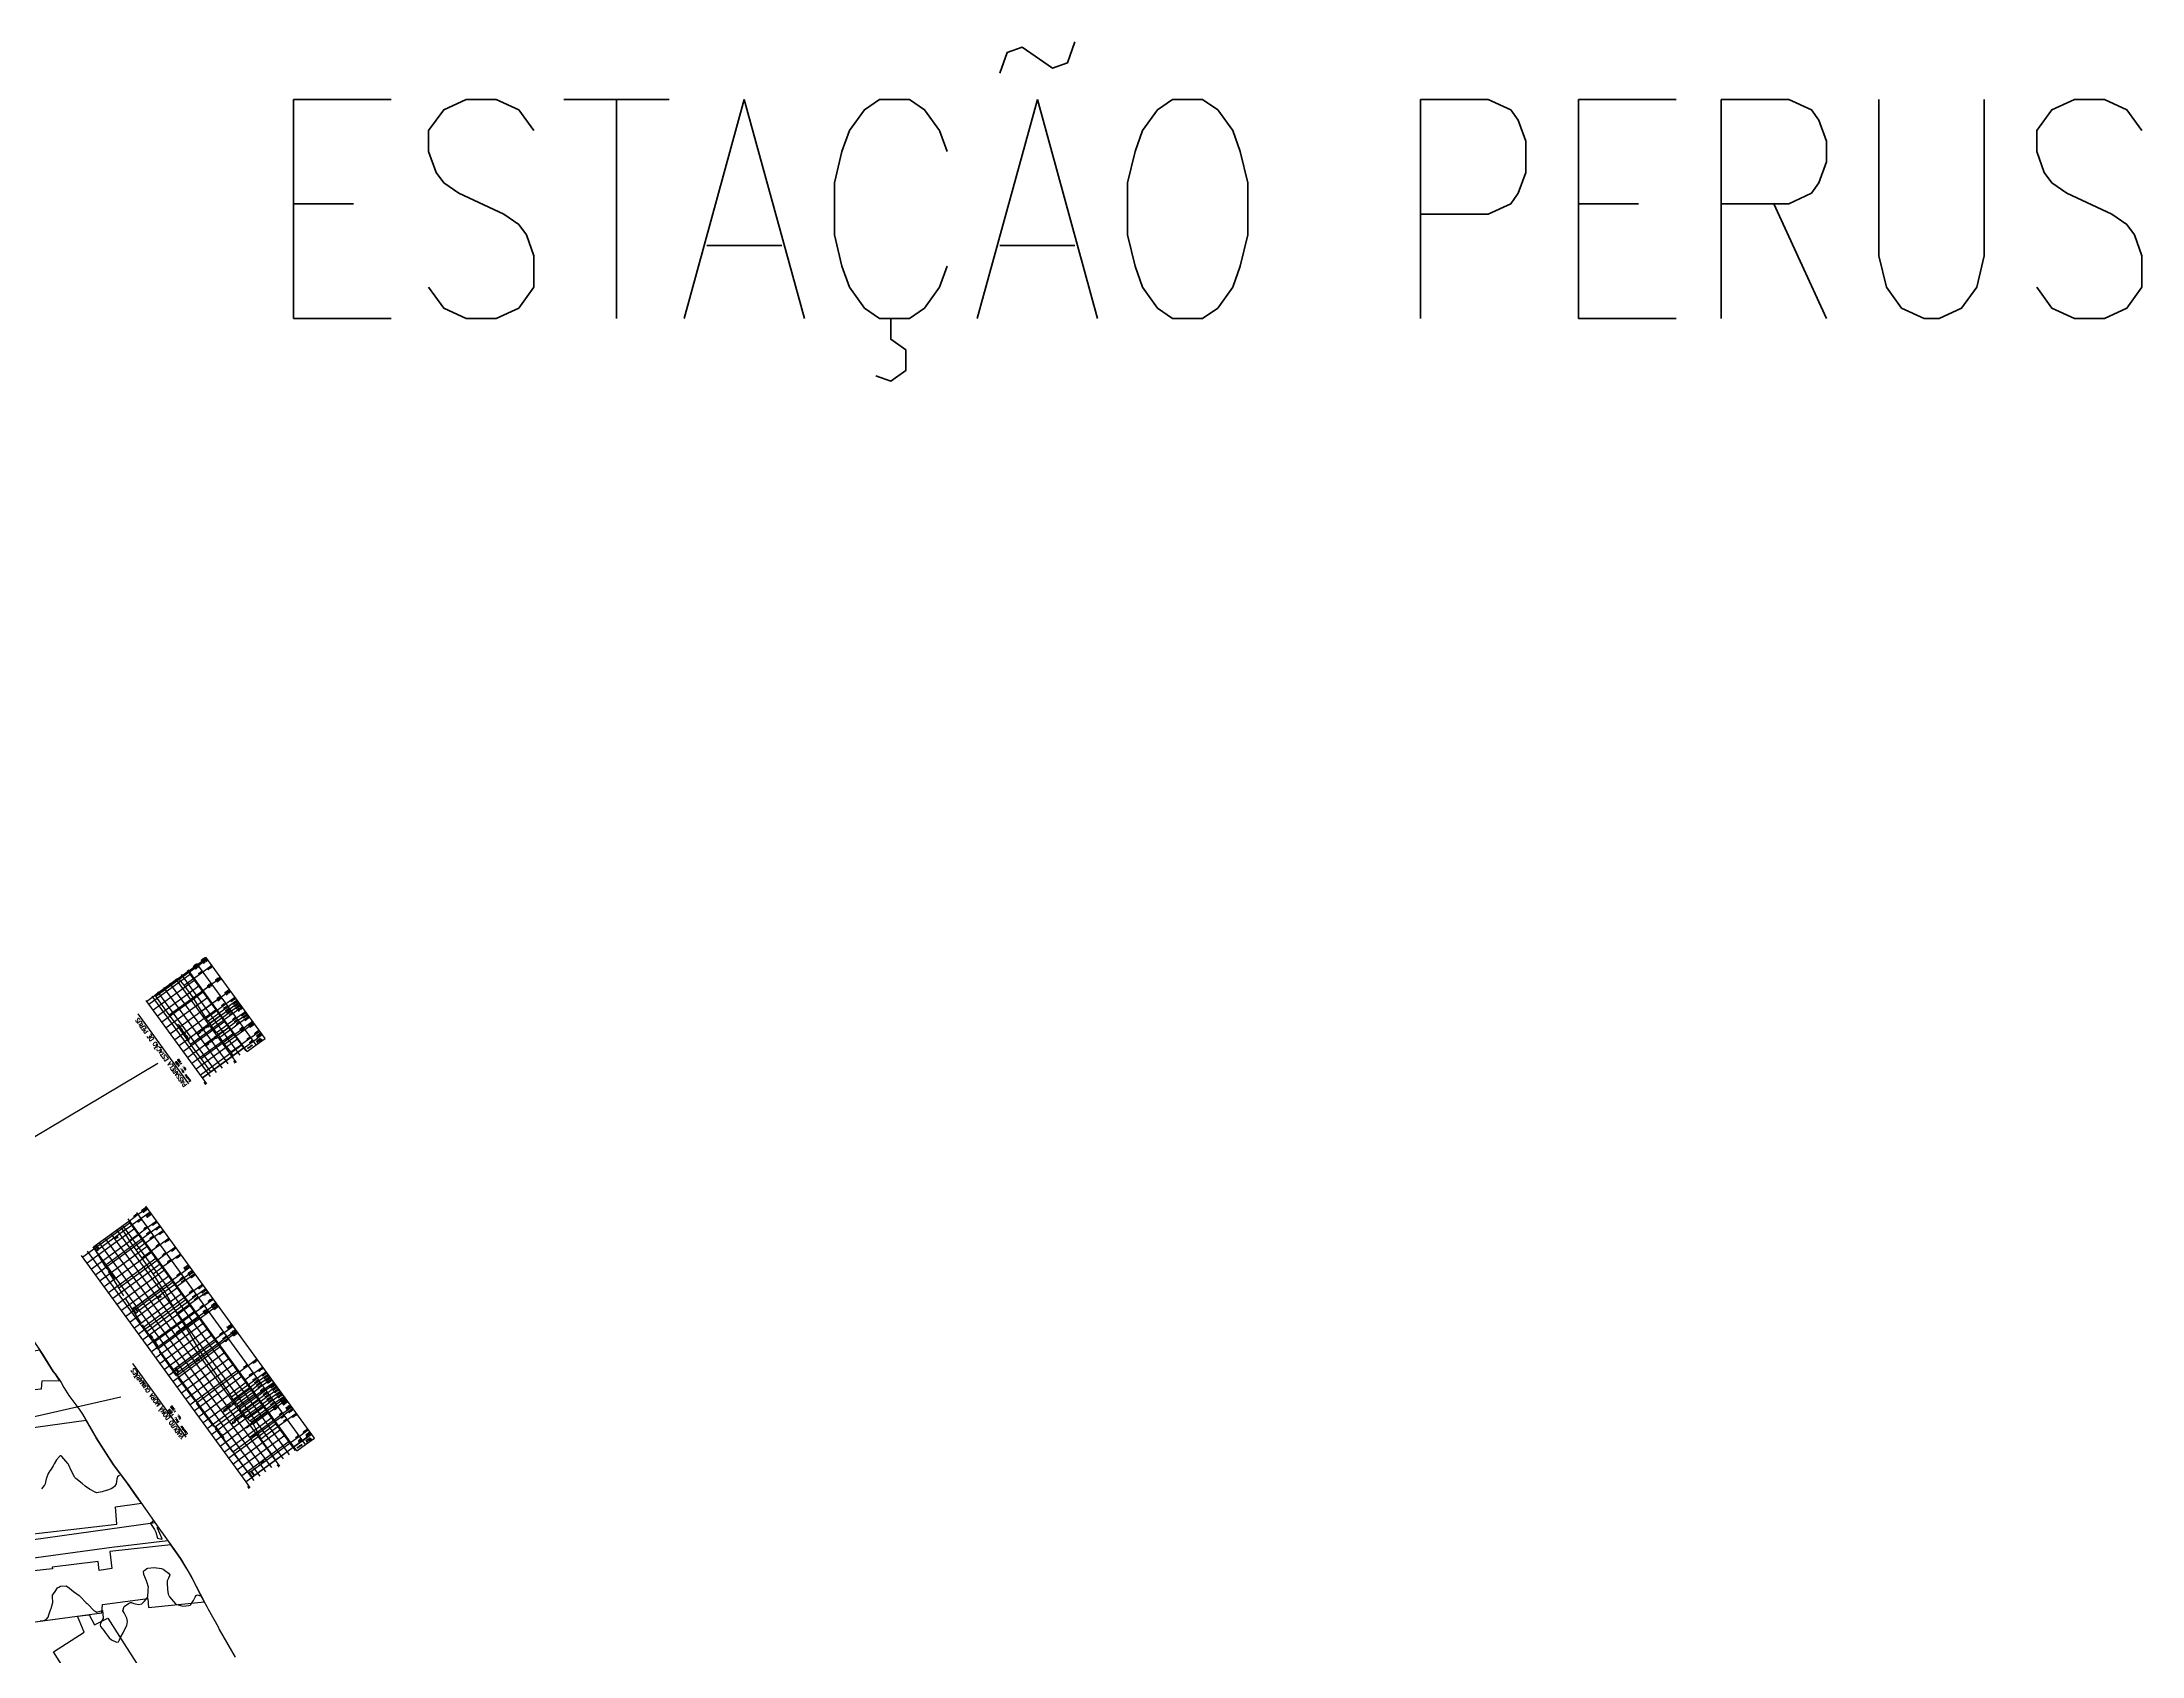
# Model space of a CAD drawing. Header units: metres. Extents: x 318500 to 325275, y 7408834 to 7428799.
# Drawn here: x 320656 to 321231, y 7410231 to 7410673 of the extents above; entities that cross this region are included whole.
import ezdxf

# ---------------------------------------------------------------- set-up
doc = ezdxf.new("R2010")
doc.units = ezdxf.units.M
doc.header["$MEASUREMENT"] = 0
for name, pattern in [('CONTINUO', [0]), ('TRACEJADO', [8.7, 8, -0.7]), ('TRACO-PONTO', [1.88, 1.6, -0.14, 0, -0.14])]:
    doc.linetypes.add(name, pattern=pattern)
doc.layers.add('_TEXTO_CONGELA', color=45, linetype='Continuous', plot=False)
for name, color, linetype in [('Area', 45, 'Continuous'), ('Curvas de Nivel 1m', 11, 'Continuous'), ('Edificações', 30, 'Continuous'), ('TEXTO', 45, 'Continuous'), ('Vias Primárias', 230, 'Continuous')]:
    doc.layers.add(name, color=color, linetype=linetype)
doc.styles.add('ROMANS', font='romans', dxfattribs={"height": 0.2})

msp = doc.modelspace()

# ---------------------------------------------------------------- linework, layer by layer
at = {"layer": 'Area'}
msp.add_lwpolyline([(320653.19, 7410318.08), (320656, 7410313.93), (320658.93, 7410309.14), (320659.57, 7410308.47), (320661.13, 7410306.12), (320661.89, 7410304.84), (320661.91, 7410304.78), (320663.27, 7410302.59), (320666.24, 7410298.58), (320666.98, 7410297.48), (320670.73, 7410291.03), (320673.32, 7410287.03), (320675.46, 7410283.6), (320679.3, 7410278.51), (320684.01, 7410271.78), (320687.89, 7410266.31), (320691.62, 7410261.09), (320693.82, 7410258), (320696.69, 7410253.04), (320698.35, 7410249.81), (320699.36, 7410247.73), (320701.06, 7410244.86), (320701.38, 7410244.07), (320704.1, 7410239.21), (320704.37, 7410238.52), (320708.75, 7410230.95)], dxfattribs=at)
at = {"layer": 'Curvas de Nivel 1m', "flags": 128}
for points, elevation in [([(320677.09, 7410280.75), (320676.93, 7410280.62), (320676.57, 7410280.33), (320676.44, 7410280.13), (320676.38, 7410279.69), (320676.19, 7410278.37), (320675.78, 7410277.69), (320675.27, 7410277.28), (320674.85, 7410277.08), (320673.84, 7410276.72), (320672.84, 7410276.38), (320672.34, 7410276.24), (320670.83, 7410275.95), (320670.6, 7410276), (320668.85, 7410276.99), (320667.7, 7410277.8), (320666.87, 7410278.46), (320665.16, 7410279.84), (320665.02, 7410279.97), (320664.89, 7410280.16), (320663.99, 7410281.85), (320663.12, 7410283.68), (320663.03, 7410283.86), (320662.94, 7410284), (320661.28, 7410285.89), (320661.12, 7410286.04), (320660.97, 7410286.08), (320660.67, 7410285.89), (320659.87, 7410285), (320659.24, 7410283.92), (320659.14, 7410283.71), (320658.93, 7410283.33), (320658.4, 7410282.44), (320658.02, 7410281.93), (320657.57, 7410281.26), (320657.1, 7410279.94), (320657.07, 7410279.76), (320656.87, 7410278.84), (320656.64, 7410278.17), (320656.49, 7410277.95), (320655.74, 7410277.07)], 737), ([(320686.15, 7410268.33), (320686.2, 7410268.08), (320685.59, 7410267.56), (320686.71, 7410265.92), (320687.07, 7410265.16), (320687.54, 7410263.53), (320688.67, 7410263.22), (320688.83, 7410263.36), (320687.53, 7410266.31), (320687.49, 7410266.5)], 736), ([(320655.39, 7410240.93), (320656.37, 7410240.96), (320657.06, 7410241.24), (320657.61, 7410241.93), (320657.79, 7410242.52), (320658.23, 7410243.92), (320658.28, 7410244.05), (320658.41, 7410244.29), (320658.9, 7410245.91), (320658.81, 7410247.56), (320658.8, 7410247.91), (320659.47, 7410248.91), (320660.16, 7410249.89), (320660.49, 7410250.13), (320660.98, 7410250.37), (320662.5, 7410250.49), (320663.39, 7410249.85), (320664.48, 7410248.89), (320666.07, 7410247.82), (320666.45, 7410247.46), (320667.95, 7410245.79), (320668.24, 7410245.6), (320668.43, 7410245.46), (320670.07, 7410243.76), (320670.41, 7410243.51), (320670.88, 7410243.28), (320672.41, 7410243.73), (320672.65, 7410241.73), (320672.61, 7410241.49), (320672.37, 7410241.07), (320671.87, 7410240.22), (320671.78, 7410239.74), (320671.91, 7410239.3), (320672.34, 7410238.82), (320672.85, 7410238.23), (320673.22, 7410237.72), (320674.31, 7410236.27), (320674.93, 7410235.69), (320676.29, 7410235.01), (320676.86, 7410235.1), (320677.12, 7410235.67), (320677.47, 7410236.51), (320678.1, 7410237.65), (320678.33, 7410238.03), (320679.08, 7410239.64), (320679.26, 7410240.75), (320679.14, 7410241.64), (320678.4, 7410243.07), (320677.99, 7410243.66), (320678.42, 7410244.84), (320679.6, 7410245.63), (320680.15, 7410245.91), (320680.43, 7410245.92), (320681.01, 7410245.61), (320682.43, 7410245.37), (320683.2, 7410245.59), (320683.82, 7410246.2), (320684.45, 7410246.86), (320684.74, 7410247.28), (320684.82, 7410247.56), (320684.92, 7410249.13), (320684.99, 7410249.56), (320685.04, 7410250.1), (320684.61, 7410251.57), (320684.51, 7410251.83), (320683.8, 7410253.58), (320683.67, 7410254.47), (320684.57, 7410255.25), (320684.82, 7410255.31), (320686.57, 7410255.54), (320688.57, 7410255.23), (320689.05, 7410255.03), (320690.55, 7410253.94), (320690.87, 7410253.49), (320690.84, 7410253.18), (320690.53, 7410252.57), (320690.2, 7410251.81), (320690.18, 7410251.49), (320690.2, 7410251.19), (320690.27, 7410249.49), (320690.47, 7410248.16), (320690.8, 7410247.48), (320692.43, 7410245.52), (320692.52, 7410245.46), (320694.43, 7410244.95), (320696.08, 7410245.07), (320696.43, 7410245.21), (320696.64, 7410245.41), (320697.37, 7410246.47), (320697.85, 7410247.39), (320698.06, 7410247.79), (320698.47, 7410247.97), (320699.26, 7410247.78)], 737)]:
    msp.add_lwpolyline(points, dxfattribs=dict(at, elevation=elevation))
at = {"layer": 'Edificações'}
for points in [[(320655.26, 7410315.02), (320648.62, 7410313.94), (320648.78, 7410312.41), (320642.19, 7410311.77), (320642.43, 7410310.49), (320642.48, 7410310.08), (320635.69, 7410309.13), (320635.68, 7410308.03), (320626.7, 7410306.56), (320627.42, 7410300.8), (320632.72, 7410301.67), (320633.23, 7410297.49), (320636.64, 7410297.9), (320636.64, 7410298.72), (320643.12, 7410299.78), (320643.22, 7410301.36), (320649.64, 7410302.43), (320649.59, 7410303.86), (320655.76, 7410304.42), (320655.96, 7410306.66), (320660.71, 7410306.75), (320659.57, 7410308.47), (320658.93, 7410309.14), (320655.26, 7410315.02)], [(320694.11, 7410209.94), (320682.66, 7410203.08), (320681.65, 7410204.42), (320677.92, 7410202.33), (320659.01, 7410232.43), (320667.44, 7410237.83), (320665.59, 7410242.13), (320668.82, 7410242.57), (320670.29, 7410239.81), (320673.92, 7410241.64), (320694.11, 7410209.94)]]:
    msp.add_lwpolyline(points, close=True, dxfattribs=at)
for points in [[(320651.19, 7410264.43), (320676.39, 7410267.4), (320675.98, 7410272.13), (320683.1, 7410273.09), (320681.59, 7410275.24), (320679.3, 7410278.51), (320675.46, 7410283.6), (320670.73, 7410291.03), (320667.98, 7410295.76), (320667.98, 7410295.76), (320644.98, 7410292.6)], [(320648.04, 7410239.76), (320672.28, 7410243.04), (320672.42, 7410245.36), (320684.82, 7410247), (320685.04, 7410244.58), (320700.35, 7410246.07), (320697.05, 7410252.36), (320695.5, 7410255.1), (320693.82, 7410258), (320691.19, 7410261.69), (320691.19, 7410261.69), (320674.49, 7410259.84), (320675.02, 7410255.24), (320671.52, 7410254.64), (320671.29, 7410257.18), (320658.64, 7410255.55), (320658.75, 7410255.11), (320653.63, 7410254.58)]]:
    msp.add_lwpolyline(points, dxfattribs=at)
at = {"layer": 'TEXTO', "linetype": 'CONTINUO'}
for p, q in [((320696.07, 7410418.91), (320698.5, 7410420.67)), ((320696.27, 7410418.63), (320698.7, 7410420.39)), ((320714.53, 7410398.61), (320698.32, 7410420.92)), ((320698.5, 7410420.67), (320700.92, 7410422.44)), ((320698.7, 7410420.39), (320701.13, 7410422.16)), ((320699.95, 7410418.68), (320702.37, 7410420.44)), ((320716.95, 7410400.37), (320700.75, 7410422.68)), ((320684.58, 7410410.56), (320695.91, 7410418.79)), ((320696.51, 7410417.96), (320685.18, 7410409.73)), ((320697.69, 7410416.34), (320686.36, 7410408.12)), ((320693, 7410416.68), (320686.86, 7410412.22)), ((320687.07, 7410411.94), (320696.11, 7410418.51)), ((320698.86, 7410414.73), (320687.54, 7410406.5)), ((320706.31, 7410394.27), (320690.88, 7410415.51)), ((320707.93, 7410395.45), (320692.5, 7410416.68)), ((320693.21, 7410416.41), (320693, 7410416.68)), ((320693.47, 7410416.59), (320693.21, 7410416.41)), ((320694.83, 7410414.96), (320693.47, 7410416.59)), ((320709.54, 7410396.62), (320694.11, 7410417.86)), ((320694.83, 7410414.96), (320697.36, 7410416.8)), ((320697.25, 7410411.57), (320694.83, 7410414.96)), ((320711.16, 7410397.8), (320695.73, 7410419.03)), ((320712.1, 7410396.85), (320695.89, 7410419.15)), ((320697.52, 7410416.92), (320699.95, 7410418.68)), ((320699.95, 7410413.56), (320702.38, 7410415.33)), ((320699.97, 7410413.55), (320702.39, 7410415.31)), ((320702.38, 7410415.33), (320704.81, 7410417.09)), ((320702.39, 7410415.31), (320704.82, 7410417.07)), ((320699.84, 7410389.57), (320684.41, 7410410.81)), ((320701.45, 7410390.74), (320686.02, 7410411.98)), ((320703.07, 7410391.92), (320687.64, 7410413.16)), ((320700.04, 7410413.11), (320688.71, 7410404.88)), ((320704.69, 7410393.09), (320689.26, 7410414.33)), ((320701.21, 7410411.49), (320689.89, 7410403.26)), ((320690.73, 7410406.87), (320699.79, 7410413.45)), ((320702.39, 7410409.87), (320691.06, 7410401.64)), ((320693.31, 7410403.35), (320702.36, 7410409.92)), ((320697.25, 7410411.57), (320699.81, 7410413.43)), ((320699.55, 7410407.86), (320697.25, 7410411.57)), ((320699.55, 7410407.86), (320702.37, 7410409.9)), ((320702.52, 7410410.03), (320704.95, 7410411.8)), ((320702.53, 7410410.02), (320704.96, 7410411.78)), ((320703.87, 7410408.18), (320706.3, 7410409.94)), ((320704.43, 7410407.41), (320706.86, 7410409.17)), ((320704.95, 7410411.8), (320707.37, 7410413.56)), ((320704.96, 7410411.78), (320707.38, 7410413.55)), ((320706.3, 7410409.94), (320708.72, 7410411.7)), ((320706.86, 7410409.17), (320709.28, 7410410.93)), ((320707.33, 7410408.52), (320709.75, 7410410.29)), ((320707.75, 7410407.94), (320710.18, 7410409.7)), ((320708.21, 7410407.31), (320710.63, 7410409.07)), ((320696.08, 7410387.99), (320682.2, 7410407.09)), ((320703.56, 7410408.25), (320692.24, 7410400.03)), ((320704.74, 7410406.64), (320693.41, 7410398.41)), ((320705.92, 7410405.02), (320694.59, 7410396.79)), ((320707.09, 7410403.4), (320695.77, 7410395.17)), ((320696.57, 7410398.85), (320705.62, 7410405.43)), ((320700.81, 7410405.95), (320699.55, 7410407.86)), ((320700.81, 7410405.95), (320703.71, 7410408.06)), ((320701.33, 7410405.16), (320700.81, 7410405.95)), ((320701.33, 7410405.16), (320704.27, 7410407.29)), ((320701.96, 7410404.62), (320701.33, 7410405.16)), ((320701.96, 7410404.62), (320704.74, 7410406.64)), ((320702.24, 7410403.93), (320701.96, 7410404.62)), ((320702.24, 7410403.93), (320705.16, 7410406.06)), ((320703.62, 7410402.04), (320702.24, 7410403.93)), ((320703.62, 7410402.04), (320706.54, 7410404.16)), ((320704.23, 7410401.49), (320707.01, 7410403.51)), ((320704.9, 7410406.76), (320707.33, 7410408.52)), ((320705.32, 7410406.17), (320707.75, 7410407.94)), ((320705.78, 7410405.55), (320708.21, 7410407.31)), ((320706.7, 7410404.28), (320709.13, 7410406.04)), ((320707.17, 7410403.63), (320709.6, 7410405.39)), ((320707.65, 7410402.97), (320710.08, 7410404.74)), ((320708.68, 7410401.56), (320711.1, 7410403.32)), ((320709.13, 7410406.04), (320711.56, 7410407.8)), ((320709.6, 7410405.39), (320712.03, 7410407.16)), ((320710.08, 7410404.74), (320712.5, 7410406.5)), ((320711.1, 7410403.32), (320713.53, 7410405.09)), ((320711.42, 7410402.88), (320713.85, 7410404.65)), ((320708.27, 7410401.78), (320696.94, 7410393.55)), ((320709.44, 7410400.16), (320698.12, 7410391.94)), ((320710.62, 7410398.55), (320699.29, 7410390.32)), ((320699.46, 7410394.86), (320708.51, 7410401.44)), ((320699.84, 7410389.57), (320711.16, 7410397.8)), ((320711.16, 7410397.8), (320699.84, 7410389.57)), ((320704.23, 7410401.49), (320703.62, 7410402.04)), ((320704.55, 7410400.72), (320704.23, 7410401.49)), ((320704.55, 7410400.72), (320707.49, 7410402.85)), ((320705.89, 7410398.86), (320704.55, 7410400.72)), ((320705.89, 7410398.86), (320708.83, 7410401)), ((320707.59, 7410396.68), (320705.89, 7410398.86)), ((320707.59, 7410396.68), (320710.46, 7410398.76)), ((320708.99, 7410401.12), (320711.42, 7410402.88)), ((320710.62, 7410398.88), (320713.05, 7410400.64)), ((320711.75, 7410396.99), (320711.16, 7410397.8)), ((320711.32, 7410397.91), (320713.75, 7410399.68)), ((320711.32, 7410397.91), (320713.75, 7410399.68)), ((320712.1, 7410396.85), (320714.53, 7410398.61)), ((320713.05, 7410400.64), (320715.48, 7410402.41)), ((320713.75, 7410399.68), (320716.18, 7410401.44)), ((320713.75, 7410399.68), (320716.18, 7410401.44)), ((320714.53, 7410398.61), (320716.95, 7410400.37)), ((320702.1, 7410391.22), (320706.14, 7410394.14)), ((320703.66, 7410391.11), (320703.07, 7410391.92)), ((320705.28, 7410392.29), (320704.69, 7410393.09)), ((320706.14, 7410394.14), (320708.21, 7410395.65)), ((320706.9, 7410393.46), (320706.31, 7410394.27)), ((320708.21, 7410395.65), (320707.59, 7410396.68)), ((320709.1, 7410393.83), (320707.93, 7410395.45)), ((320710.13, 7410395.81), (320709.54, 7410396.62)), ((320701.01, 7410387.95), (320699.84, 7410389.57)), ((320702.04, 7410389.93), (320701.45, 7410390.74))]:
    msp.add_line(p, q, dxfattribs=at)
at = {"layer": 'TEXTO', "linetype": 'TRACEJADO'}
for p, q in [((320687.07, 7410411.94), (320686.86, 7410412.22)), ((320690.73, 7410406.87), (320687.07, 7410411.94)), ((320693.31, 7410403.35), (320690.73, 7410406.87)), ((320696.57, 7410398.85), (320693.31, 7410403.35)), ((320699.46, 7410394.86), (320696.57, 7410398.85)), ((320702.1, 7410391.22), (320699.46, 7410394.86))]:
    msp.add_line(p, q, dxfattribs=at)
at = {"layer": 'TEXTO', "linetype": 'TRACO-PONTO'}
for p, q in [((320701.96, 7410404.62), (320698.26, 7410401.94)), ((320703.35, 7410405.63), (320701.96, 7410404.62)), ((320704.23, 7410401.49), (320700.54, 7410398.81)), ((320705.62, 7410402.5), (320704.23, 7410401.49))]:
    msp.add_line(p, q, dxfattribs=at)
at = {"layer": 'TEXTO', "linetype": 'CONTINUO', "flags": 128}
msp.add_lwpolyline([(320464.41, 7410260.5), (320687.64, 7410393.64)], dxfattribs=at)
at = {"layer": 'TEXTO', "linetype": 'TRACEJADO', "elevation": -149.42, "flags": 128}
msp.add_lwpolyline([(320713.32, 7410280.12), (320708.11, 7410287.16), (320703.12, 7410293.89), (320698.18, 7410300.59), (320692.7, 7410308.02), (320687.59, 7410315.39), (320686.51, 7410317.22), (320684.57, 7410320.15), (320683.77, 7410321.38), (320681.76, 7410324.45), (320680.54, 7410326.33), (320676.92, 7410332.06), (320673.11, 7410338.22), (320669.97, 7410343.33)], dxfattribs=at)
at = {"layer": 'TEXTO', "linetype": 'TRACO-PONTO', "elevation": -149.42, "flags": 128}
for points in [[(320710.63, 7410302.26), (320708.84, 7410300.96), (320705.6, 7410298.61)], [(320712.97, 7410298.99), (320711.18, 7410297.68), (320707.94, 7410295.33)]]:
    msp.add_lwpolyline(points, dxfattribs=at)
at = {"layer": 'TEXTO', "linetype": 'CONTINUO'}
for points in [[(320679.81, 7410350.48, -149.42), (320682.24, 7410352.25, -149.42)], [(320728.05, 7410289.19, -149.42), (320681.89, 7410352.73, -149.42)], [(320682.24, 7410352.25, -149.42), (320684.67, 7410354.01, -149.42)], [(320683.03, 7410351.16, -149.42), (320685.46, 7410352.92, -149.42)], [(320730.48, 7410290.96, -149.42), (320684.31, 7410354.5, -149.42)], [(320680.01, 7410349.86, -2.62), (320667.07, 7410340.46, 0.58)], [(320681.19, 7410348.25, -2.62), (320668.25, 7410338.84, 0.58)], [(320682.37, 7410346.63, -2.62), (320669.42, 7410337.22, 0.58)], [(320670.11, 7410343.43, -0.26), (320679.65, 7410350.37, -149.42)], [(320671.46, 7410342.76, -0.4), (320678.22, 7410347.66, -2.07), (320677.5, 7410348.65, -2.07), (320670.75, 7410343.74, -0.4)], [(320673.11, 7410338.22, -0.13), (320683.17, 7410345.53, -149.42)], [(320718.21, 7410283.68, -1.02), (320673.18, 7410345.66, -1.02)], [(320719.83, 7410284.85, -1.42), (320674.8, 7410346.84, -1.42)], [(320721.45, 7410286.03, -1.82), (320676.41, 7410348.01, -1.82)], [(320723.07, 7410287.2, -2.22), (320678.03, 7410349.19, -2.22)], [(320678.22, 7410347.66, -2.07), (320680.44, 7410349.28, -149.42)], [(320688.82, 7410332.13, -1.96), (320686.28, 7410335.95, -1.99), (320683.2, 7410340.34, -2.01), (320681.64, 7410342.51, -2.01), (320679.81, 7410345.04, -2.02), (320678.22, 7410347.66, -2.07)], [(320725.62, 7410287.43, -149.42), (320679.46, 7410350.97, -149.42)], [(320724.69, 7410288.38, -2.62), (320679.65, 7410350.37, -2.62)], [(320679.81, 7410345.04, -2.02), (320682.24, 7410346.8, -149.42)], [(320680.6, 7410349.4, -149.42), (320683.03, 7410351.16, -149.42)], [(320682.4, 7410346.92, -149.42), (320684.83, 7410348.68, -149.42)], [(320683.33, 7410345.64, -149.42), (320685.75, 7410347.41, -149.42)], [(320684.23, 7410344.4, -149.42), (320686.66, 7410346.16, -149.42)], [(320684.83, 7410348.68, -149.42), (320687.25, 7410350.45, -149.42)], [(320685.75, 7410347.41, -149.42), (320688.18, 7410349.17, -149.42)], [(320686.66, 7410346.16, -149.42), (320689.09, 7410347.92, -149.42)], [(320688.23, 7410344, -149.42), (320690.66, 7410345.76, -149.42)], [(320711.74, 7410278.97, 0.58), (320666.71, 7410340.96, 0.58)], [(320713.36, 7410280.15, 0.18), (320668.32, 7410342.14, 0.18)], [(320714.98, 7410281.33, -0.22), (320669.94, 7410343.31, -0.22)], [(320671.35, 7410342.51, -0.35), (320670.48, 7410343.7, -0.35)], [(320683.54, 7410345.01, -2.62), (320670.6, 7410335.61, 0.58)], [(320716.6, 7410282.5, -0.62), (320671.56, 7410344.49, -0.62)], [(320684.72, 7410343.39, -2.62), (320671.77, 7410333.99, 0.58)], [(320685.89, 7410341.77, -2.62), (320672.95, 7410332.37, 0.58)], [(320687.07, 7410340.16, -2.62), (320674.12, 7410330.75, 0.58)], [(320676.92, 7410332.06, -0.02), (320687.41, 7410339.68, -149.42)], [(320681.64, 7410342.51, -2.01), (320684.07, 7410344.28, -149.42)], [(320683.2, 7410340.34, -2.01), (320685.64, 7410342.11, -149.42)], [(320685.81, 7410342.23, -149.42), (320688.23, 7410344, -149.42)], [(320687.57, 7410339.8, -149.42), (320690, 7410341.57, -149.42)], [(320690, 7410341.57, -149.42), (320692.43, 7410343.33, -149.42)], [(320691.39, 7410339.66, -149.42), (320693.81, 7410341.42, -149.42)], [(320688.24, 7410338.54, -2.62), (320675.3, 7410329.13, 0.58)], [(320689.42, 7410336.92, -2.62), (320676.47, 7410327.52, 0.58)], [(320690.59, 7410335.3, -2.62), (320677.65, 7410325.9, 0.58)], [(320680.67, 7410326.34, 0.04), (320691.43, 7410334.15, -149.42)], [(320686.28, 7410335.95, -1.99), (320688.8, 7410337.78, -149.42)], [(320688.96, 7410337.89, -149.42), (320691.39, 7410339.66, -149.42)], [(320691.59, 7410334.27, -149.42), (320694.02, 7410336.03, -149.42)], [(320692.39, 7410333.18, -149.42), (320694.81, 7410334.94, -149.42)], [(320692.86, 7410332.52, -149.42), (320695.29, 7410334.28, -149.42)], [(320694.02, 7410336.03, -149.42), (320696.44, 7410337.8, -149.42)], [(320694.81, 7410334.94, -149.42), (320697.24, 7410336.7, -149.42)], [(320695.29, 7410334.28, -149.42), (320697.72, 7410336.04, -149.42)], [(320691.77, 7410333.68, -2.62), (320678.83, 7410324.28, 0.58)], [(320692.95, 7410332.07, -2.62), (320680, 7410322.66, 0.58)], [(320694.12, 7410330.45, -2.62), (320681.18, 7410321.04, 0.58)], [(320682.14, 7410325.73, -0.12), (320689.51, 7410331.09, -1.95), (320688.82, 7410332.13, -1.96), (320681.41, 7410326.75, -0.12)], [(320695.3, 7410328.83, -2.62), (320682.35, 7410319.43, 0.58)], [(320683.77, 7410321.38, 0.13), (320694.85, 7410329.44, -149.42)], [(320684.57, 7410320.15, 0.14), (320695.72, 7410328.25, -149.42)], [(320689.51, 7410331.09, -1.95), (320692.22, 7410333.06, -149.42)], [(320699.08, 7410314.82, -1.58), (320695.12, 7410321.66, -1.74), (320692.84, 7410325.12, -1.78), (320689.51, 7410331.09, -1.95)], [(320695.02, 7410329.56, -149.42), (320697.44, 7410331.32, -149.42)], [(320695.88, 7410328.36, -149.42), (320698.31, 7410330.13, -149.42)], [(320696.37, 7410327.69, -149.42), (320698.8, 7410329.45, -149.42)], [(320697.44, 7410331.32, -149.42), (320699.87, 7410333.08, -149.42)], [(320698.31, 7410330.13, -149.42), (320700.74, 7410331.89, -149.42)], [(320698.8, 7410329.45, -149.42), (320701.23, 7410331.22, -149.42)], [(320700.37, 7410327.29, -149.42), (320702.8, 7410329.06, -149.42)], [(320681.15, 7410326.69, -0.08), (320682.03, 7410325.48, -0.08)], [(320696.47, 7410327.21, -2.62), (320683.53, 7410317.81, 0.58)], [(320697.65, 7410325.59, -2.62), (320684.7, 7410316.19, 0.58)], [(320698.82, 7410323.98, -2.62), (320685.88, 7410314.57, 0.58)], [(320686.51, 7410317.22, 0.17), (320697.78, 7410325.41, -149.42)], [(320687.59, 7410315.39, 0.21), (320699.02, 7410323.7, -149.42)], [(320692.84, 7410325.12, -1.78), (320696.21, 7410327.57, -149.42)], [(320695.12, 7410321.66, -1.74), (320698.65, 7410324.22, -149.42)], [(320697.94, 7410325.53, -149.42), (320700.37, 7410327.29, -149.42)], [(320698.81, 7410324.34, -149.42), (320701.23, 7410326.1, -149.42)], [(320699.19, 7410323.82, -149.42), (320701.61, 7410325.58, -149.42)], [(320701.23, 7410326.1, -149.42), (320703.66, 7410327.87, -149.42)], [(320701.61, 7410325.58, -149.42), (320704.04, 7410327.34, -149.42)], [(320700, 7410322.36, -2.62), (320687.05, 7410312.95, 0.58)], [(320701.17, 7410320.74, -2.62), (320688.23, 7410311.34, 0.58)], [(320702.35, 7410319.12, -2.62), (320689.41, 7410309.72, 0.58)], [(320703.53, 7410317.5, -2.62), (320690.58, 7410308.1, 0.58)], [(320691.67, 7410309.62, 0.23), (320703.18, 7410317.98, -149.42)], [(320692.62, 7410319.85, -1.13), (320695.12, 7410321.66, -1.74)], [(320699.82, 7410313.8, -1.58), (320704, 7410316.84, -149.42)], [(320703.34, 7410318.1, -149.42), (320705.77, 7410319.86, -149.42)], [(320704.17, 7410316.96, -149.42), (320706.59, 7410318.73, -149.42)], [(320704.46, 7410316.56, -149.42), (320706.88, 7410318.33, -149.42)], [(320705.77, 7410319.86, -149.42), (320708.19, 7410321.63, -149.42)], [(320706.59, 7410318.73, -149.42), (320709.02, 7410320.49, -149.42)], [(320706.88, 7410318.33, -149.42), (320709.31, 7410320.09, -149.42)], [(320695.37, 7410291.16, 2.44), (320680.74, 7410311.37, 1.61)], [(320704.7, 7410315.89, -2.62), (320691.76, 7410306.48, 0.58)], [(320693.29, 7410309.06, 0.03), (320699.82, 7410313.8, -1.58), (320699.08, 7410314.82, -1.58), (320692.55, 7410310.08, 0.03)], [(320692.7, 7410308.02, 0.25), (320704.3, 7410316.44, -149.42)], [(320705.88, 7410314.27, -2.62), (320692.93, 7410304.86, 0.58)], [(320707.05, 7410312.65, -2.62), (320694.11, 7410303.24, 0.58)], [(320708.23, 7410311.03, -2.62), (320695.28, 7410301.63, 0.58)], [(320719.11, 7410286.04, -1.44), (320715.77, 7410290.72, -1.45), (320714.84, 7410292.63, -1.52), (320713.71, 7410294.85, -1.6), (320714.14, 7410295.18, -1.71), (320713.78, 7410295.67, -1.71), (320713.2, 7410295.27, -1.57), (320712.82, 7410295.64, -1.55), (320712.14, 7410296.31, -1.52), (320711.55, 7410296.86, -1.49), (320711.18, 7410297.68, -1.52), (320710.54, 7410298.24, -1.49), (320709.9, 7410299.37, -1.52), (320709.16, 7410300.21, -1.49), (320708.84, 7410300.96, -1.53), (320708.19, 7410301.51, -1.49), (320707.77, 7410302.25, -1.51), (320706.92, 7410303.65, -1.54), (320699.82, 7410313.8, -1.58)], [(320712.31, 7410310.86, -149.42), (320714.74, 7410312.62, -149.42)], [(320692.25, 7410310.04, 0.09), (320693.16, 7410308.79, 0.09)], [(320709.4, 7410309.41, -2.62), (320696.46, 7410300.01, 0.58)], [(320710.58, 7410307.8, -2.62), (320697.63, 7410298.39, 0.58)], [(320698.18, 7410300.59, 0.24), (320709.72, 7410308.98, -149.42)], [(320711.75, 7410306.18, -2.62), (320698.81, 7410296.77, 0.58)], [(320707.77, 7410302.25, -1.51), (320712.25, 7410305.5, -149.42)], [(320709.88, 7410309.1, -149.42), (320712.31, 7410310.86, -149.42)], [(320711.45, 7410306.94, -149.42), (320713.87, 7410308.7, -149.42)], [(320712.41, 7410305.62, -149.42), (320714.83, 7410307.38, -149.42)], [(320712.91, 7410304.93, -149.42), (320715.33, 7410306.7, -149.42)], [(320713.39, 7410304.27, -149.42), (320715.82, 7410306.03, -149.42)], [(320713.86, 7410303.63, -149.42), (320716.28, 7410305.39, -149.42)], [(320713.87, 7410308.7, -149.42), (320716.3, 7410310.47, -149.42)], [(320714.83, 7410307.38, -149.42), (320717.26, 7410309.15, -149.42)], [(320715.33, 7410306.7, -149.42), (320717.76, 7410308.46, -149.42)], [(320715.82, 7410306.03, -149.42), (320718.24, 7410307.79, -149.42)], [(320716.28, 7410305.39, -149.42), (320718.71, 7410307.15, -149.42)], [(320716.94, 7410304.49, -149.42), (320719.36, 7410306.25, -149.42)], [(320717.2, 7410304.12, -149.42), (320719.63, 7410305.88, -149.42)], [(320717.7, 7410303.44, -149.42), (320720.12, 7410305.21, -149.42)], [(320512.84, 7410264.84, 0), (320677.5, 7410302.2, 0)], [(320712.93, 7410304.56, -2.62), (320699.99, 7410295.15, 0.58)], [(320714.11, 7410302.94, -2.62), (320701.16, 7410293.54, 0.58)], [(320715.28, 7410301.32, -2.62), (320702.34, 7410291.92, 0.58)], [(320703.12, 7410293.89, 0.22), (320714.61, 7410302.24, -149.42)], [(320716.46, 7410299.71, -2.62), (320703.51, 7410290.3, 0.58)], [(320708.19, 7410301.51, -1.49), (320712.74, 7410304.82, -149.42)], [(320708.84, 7410300.96, -1.53), (320713.23, 7410304.15, -149.42)], [(320709.16, 7410300.21, -1.49), (320713.69, 7410303.51, -149.42)], [(320709.9, 7410299.37, -1.52), (320714.35, 7410302.61, -149.42)], [(320710.54, 7410298.24, -1.49), (320715.11, 7410301.56, -149.42)], [(320711.18, 7410297.68, -1.52), (320715.59, 7410300.89, -149.42)], [(320711.55, 7410296.86, -1.49), (320716.12, 7410300.17, -149.42)], [(320712.14, 7410296.31, -1.52), (320716.58, 7410299.54, -149.42)], [(320714.51, 7410302.73, -149.42), (320716.94, 7410304.49, -149.42)], [(320714.78, 7410302.36, -149.42), (320717.2, 7410304.12, -149.42)], [(320715.27, 7410301.68, -149.42), (320717.7, 7410303.44, -149.42)], [(320715.76, 7410301.01, -149.42), (320718.18, 7410302.77, -149.42)], [(320716.28, 7410300.29, -149.42), (320718.7, 7410302.06, -149.42)], [(320716.74, 7410299.66, -149.42), (320719.17, 7410301.42, -149.42)], [(320717.3, 7410298.89, -149.42), (320719.72, 7410300.65, -149.42)], [(320717.61, 7410298.47, -149.42), (320720.03, 7410300.23, -149.42)], [(320717.98, 7410297.95, -149.42), (320720.4, 7410299.72, -149.42)], [(320718.18, 7410302.77, -149.42), (320720.61, 7410304.54, -149.42)], [(320718.7, 7410302.06, -149.42), (320721.13, 7410303.82, -149.42)], [(320719.17, 7410301.42, -149.42), (320721.59, 7410303.18, -149.42)], [(320719.72, 7410300.65, -149.42), (320722.15, 7410302.42, -149.42)], [(320720.03, 7410300.23, -149.42), (320722.46, 7410301.99, -149.42)], [(320720.4, 7410299.72, -149.42), (320722.83, 7410301.48, -149.42)], [(320721.85, 7410297.73, -149.42), (320724.28, 7410299.49, -149.42)], [(320717.63, 7410298.09, -2.62), (320704.69, 7410288.68, 0.58)], [(320718.81, 7410296.47, -2.62), (320705.86, 7410287.06, 0.58)], [(320719.98, 7410294.85, -2.62), (320707.04, 7410285.45, 0.58)], [(320708.11, 7410287.16, 0.21), (320719.54, 7410295.47, -149.42)], [(320712.79, 7410291.14, -1.02), (320719.26, 7410295.85, -149.42)], [(320712.82, 7410295.64, -1.55), (320717.14, 7410298.77, -149.42)], [(320713.2, 7410295.27, -1.57), (320717.44, 7410298.35, -149.42)], [(320713.71, 7410294.85, -1.6), (320717.82, 7410297.83, -149.42)], [(320715.77, 7410290.72, -1.45), (320720.49, 7410294.15, -149.42)], [(320719.42, 7410295.96, -149.42), (320721.85, 7410297.73, -149.42)], [(320719.7, 7410295.59, -149.42), (320722.12, 7410297.35, -149.42)], [(320720.65, 7410294.27, -149.42), (320723.08, 7410296.03, -149.42)], [(320722.12, 7410297.35, -149.42), (320724.55, 7410299.11, -149.42)], [(320723.08, 7410296.03, -149.42), (320725.51, 7410297.8, -149.42)], [(320721.16, 7410293.23, -2.62), (320708.21, 7410283.83, 0.58)], [(320722.33, 7410291.62, -2.62), (320709.39, 7410282.21, 0.58)], [(320723.51, 7410290, -2.62), (320710.57, 7410280.59, 0.58)], [(320724.69, 7410288.38, -2.62), (320711.74, 7410278.97, 0.58)], [(320724.69, 7410288.38, -2.62), (320711.74, 7410278.97, -2.42)], [(320714.84, 7410292.63, -1.52), (320712.79, 7410291.14, -1.02)], [(320713.03, 7410281.79, 0.04), (320723.79, 7410289.61, -149.42)], [(320719.85, 7410285.02, -1.44), (320724.61, 7410288.48, -149.42)], [(320723.95, 7410289.73, -149.42), (320726.38, 7410291.49, -149.42)], [(320725.27, 7410287.57, -2.62), (320724.69, 7410288.38, -2.62)], [(320724.78, 7410288.59, -149.42), (320727.2, 7410290.36, -149.42)], [(320724.85, 7410288.5, -149.42), (320727.27, 7410290.26, -149.42)], [(320725.62, 7410287.43, -149.42), (320728.05, 7410289.19, -149.42)], [(320726.38, 7410291.49, -149.42), (320728.81, 7410293.25, -149.42)], [(320727.2, 7410290.36, -149.42), (320729.63, 7410292.12, -149.42)], [(320727.27, 7410290.26, -149.42), (320729.7, 7410292.02, -149.42)], [(320728.05, 7410289.19, -149.42), (320730.48, 7410290.96, -149.42)], [(320714.07, 7410280.82, -0.01), (320719.85, 7410285.02, -1.44), (320719.11, 7410286.04, -1.44), (320713.33, 7410281.84, -0.01)], [(320717.18, 7410281.69, -0.62), (320716.6, 7410282.5, -0.62)], [(320718.8, 7410282.87, -1.02), (320718.21, 7410283.68, -1.02)], [(320721.01, 7410283.23, -1.42), (320719.83, 7410284.85, -1.42)], [(320722.04, 7410285.22, -1.82), (320721.45, 7410286.03, -1.82)], [(320723.66, 7410286.39, -2.22), (320723.07, 7410287.2, -2.22)], [(320712.92, 7410277.36, 0.58), (320711.74, 7410278.97, 0.58)], [(320713.53, 7410280.27, 0.14), (320713.92, 7410280.56, 0.04), (320714.07, 7410280.82, -0.01), (320713.33, 7410281.84, -0.01), (320713.03, 7410281.79, 0.04), (320712.64, 7410281.5, 0.14)], [(320713.53, 7410280.27, 0.14), (320712.64, 7410281.5, 0.14)], [(320713.03, 7410281.79, 0.04), (320713.92, 7410280.56, 0.04)], [(320713.95, 7410279.34, 0.18), (320713.36, 7410280.15, 0.18)], [(320715.57, 7410280.52, -0.22), (320714.98, 7410281.33, -0.22)]]:
    msp.add_polyline3d(points, dxfattribs=at)
for points in [[(320670.98, 7410342.24, -0.26), (320670.11, 7410343.43, -0.26), (320670.48, 7410343.7, -0.35), (320670.75, 7410343.74, -0.4), (320671.46, 7410342.76, -0.4), (320671.35, 7410342.51, -0.35)], [(320680.67, 7410326.34, 0.04), (320681.55, 7410325.13, 0.04), (320682.03, 7410325.48, -0.08), (320682.14, 7410325.73, -0.12), (320681.41, 7410326.75, -0.12), (320681.15, 7410326.69, -0.08)], [(320692.58, 7410308.37, 0.23), (320691.67, 7410309.62, 0.23), (320692.25, 7410310.04, 0.09), (320692.55, 7410310.08, 0.03), (320693.29, 7410309.06, 0.03), (320693.16, 7410308.79, 0.09)]]:
    msp.add_polyline3d(points, close=True, dxfattribs=at)
at = {"layer": 'Vias Primárias'}
msp.add_lwpolyline([(320686.87, 7410267.74), (320623.46, 7410258.92)], dxfattribs=at)
msp.add_lwpolyline([(320765.38, 7410133.17), (320761.8, 7410120.36, -0.606526), (320753.3, 7410118.57), (320742.56, 7410126.91), (320720.58, 7410144.22), (320700.93, 7410159.87), (320692.95, 7410166.11, -0.116384), (320691.2, 7410168.3), (320682.25, 7410182.19), (320671.54, 7410198.75), (320650.93, 7410232.48, 0.073853), (320632.57, 7410245.56), (320623.15, 7410250.55, -0.574631), (320623.98, 7410254.33), (320648.31, 7410257.46), (320674.99, 7410261.06), (320690.33, 7410262.89)], format="xyb", dxfattribs=at)

# ---------------------------------------------------------------- texts
at = {"layer": '_TEXTO_CONGELA', "style": 'ROMANS', "width": 0.8}
msp.add_text('ESTAÇÃO PERUS', height=60, dxfattribs=at).set_placement((320716.48, 7410597.58))
at = {"layer": 'TEXTO', "style": 'ROMANS', "width": 0.8}
for s, height, rotation, oblique, p in [('25,951', 0.3, 216, 360, (320698.21, 7410420.89, 146.58)), ('25,604', 0.3, 216, 0, (320698.68, 7410420.26, 146.58)), ('739,295', 0.3, 216, 360, (320700.61, 7410422.67)), ('747,177', 0.3, 216, 360, (320701.14, 7410421.97)), ('739,126', 0.3, 216, 360, (320702.38, 7410420.26)), ('23,486', 0.3, 216, 360, (320699.66, 7410418.9, 146.58)), ('19,344', 0.3, 216, 360, (320702.1, 7410415.55, 146.58)), ('19,322', 0.3, 216, 0, (320702.39, 7410415.17, 146.58)), ('747,196', 0.3, 216, 360, (320704.51, 7410417.32)), ('739,158', 0.3, 216, 0, (320704.83, 7410416.89)), ('14,981', 0.3, 216, 360, (320704.66, 7410412.02, 146.58)), ('14,965', 0.3, 216, 360, (320704.93, 7410411.58, 146.59)), ('12,685', 0.3, 216, 360, (320706.01, 7410410.16, 146.58)), ('11,732', 0.3, 216, 0, (320706.57, 7410409.39, 146.58)), ('739,483', 0.3, 216, 360, (320707.07, 7410413.81)), ('10,932', 0.3, 216, 0, (320707.04, 7410408.74, 146.58)), ('747,177', 0.3, 216, 360, (320707.38, 7410413.38)), ('739,581', 0.3, 216, 360, (320708.73, 7410411.52)), ('739,624', 0.3, 216, 0, (320709.29, 7410410.75)), ('739,434', 0.3, 216, 0, (320709.76, 7410410.1)), ('739,615', 0.3, 216, 0, (320710.19, 7410409.51)), ('747,187', 0.3, 216, 0, (320710.64, 7410408.89)), ('PASSARELA ESTAÇÃO DE PERUS', 1.2, 126, 360, (320695.68, 7410387.74, 149.82)), ('FUNDO DA PASSARELA', 0.4, 126, 0, (320696.34, 7410400.06, 149.43)), ('Eixo Linha CPTM', 0.4, 216, 360, (320701.38, 7410403.99, 148.06)), ('10,208', 0.3, 216, 0, (320707.47, 7410408.16, 146.58)), ('9,434', 0.3, 216, 0, (320707.92, 7410407.53, 146.58)), ('7,864', 0.3, 216, 360, (320708.85, 7410406.26, 146.58)), ('7,063', 0.3, 216, 360, (320709.32, 7410405.61, 146.58)), ('6,251', 0.3, 216, 0, (320709.79, 7410404.95, 146.58)), ('4,506', 0.3, 216, 360, (320710.82, 7410403.54, 146.58)), ('3,964', 0.3, 216, 0, (320711.14, 7410403.1, 146.58)), ('739,608', 0.3, 216, 360, (320711.57, 7410407.62)), ('739,434', 0.3, 216, 360, (320712.04, 7410406.97)), ('739,631', 0.3, 216, 0, (320712.51, 7410406.31)), ('747,191', 0.3, 216, 0, (320713.54, 7410404.9)), ('739,643', 0.3, 216, 0, (320713.86, 7410404.46)), ('Eixo Linha CPTM', 0.4, 216, 0, (320703.65, 7410400.86, 148.06)), ('1,195', 0.3, 216, 0, (320712.77, 7410400.86, 146.58)), ('Distância', 0.3, 216, 360, (320713.42, 7410398.67)), ('0,000', 0.3, 216, 360, (320713.47, 7410399.9, 146.58)), ('739,551', 0.3, 216, 0, (320715.19, 7410402.64)), ('Terreno', 0.3, 216, 0, (320715.58, 7410400.48)), ('739,647', 0.3, 216, 360, (320715.68, 7410401.94)), ('742,214', 0.3, 216, 360, (320715.89, 7410401.66)), ('Cotas do', 0.3, 216, 360, (320716, 7410400.29)), ('Escalas:  Hor.:  1:200', 0.5, 126, 0, (320696.66, 7410388.75, 150.38)), ('Ver.:  1:200', 0.5, 126, 360, (320695.44, 7410391.89, 150.13)), ('740', 0.3, 126, 360, (320708.98, 7410393.74)), ('750', 0.3, 126, 360, (320700.89, 7410387.86))]:
    msp.add_text(s, height=height, rotation=rotation, dxfattribs=dict(at, oblique=oblique)).set_placement(p)
for s, height, rotation, p in [('76,620', 0.3, 216, (320681.96, 7410352.47, -149.42)), ('745,333', 0.3, 216, (320684.31, 7410354.21, -149.42)), ('745,792', 0.3, 216, (320684.64, 7410353.79, -149.42)), ('745,096', 0.3, 216, (320685.44, 7410352.77, -149.42)), ('736,746', 0.3, 216, (320685.7, 7410352.42, -149.42)), ('Pilar', 0.4, 216, (320676.56, 7410346.27, -1.28)), ('75,276', 0.3, 216, (320683, 7410351.02, -149.42)), ('72,217', 0.3, 216, (320684.54, 7410348.9, -149.42)), ('70,638', 0.3, 216, (320685.47, 7410347.63, -149.42)), ('69,095', 0.3, 216, (320686.38, 7410346.38, -149.42)), ('737,003', 0.3, 216, (320687.26, 7410350.26, -149.42)), ('746,435', 0.3, 216, (320688.19, 7410348.99, -149.42)), ('737,012', 0.3, 216, (320689.1, 7410347.74, -149.42)), ('737,016', 0.3, 216, (320690.67, 7410345.57, -149.42)), ('66,421', 0.3, 216, (320687.95, 7410344.21, -149.42)), ('63,417', 0.3, 216, (320689.72, 7410341.78, -149.42)), ('61,057', 0.3, 216, (320691.1, 7410339.88, -149.42)), ('746,963', 0.3, 216, (320692.44, 7410343.14, -149.42)), ('737,109', 0.3, 216, (320693.82, 7410341.23, -149.42)), ('FUNDO DA VIGA', 0.4, 122.71725, (320675.79, 7410334.78, 0.16)), ('56,580', 0.3, 216, (320693.73, 7410336.25, -149.42)), ('55,227', 0.3, 216, (320694.53, 7410335.16, -149.42)), ('54,413', 0.3, 216, (320695.01, 7410334.5, -149.42)), ('746,702', 0.3, 216, (320695.84, 7410338.41, -149.42)), ('747,296', 0.3, 216, (320696.1, 7410337.99, -149.42)), ('737,351', 0.3, 216, (320696.97, 7410336.93, -149.42)), ('746,462', 0.3, 216, (320697.24, 7410336.53, -149.42)), ('747,530', 0.3, 216, (320697.73, 7410335.86, -149.42)), ('Pilar', 0.4, 216, (320688.33, 7410330.02, -1.28)), ('50,752', 0.3, 216, (320697.16, 7410331.54, -149.42)), ('49,278', 0.3, 216, (320698.03, 7410330.35, -149.42)), ('48,444', 0.3, 216, (320698.52, 7410329.67, -149.42)), ('747,706', 0.3, 216, (320699.88, 7410332.9, -149.42)), ('747,779', 0.3, 216, (320700.75, 7410331.7, -149.42)), ('738,171', 0.3, 216, (320701.24, 7410331.03, -149.42)), ('747,930', 0.3, 216, (320702.5, 7410329.3, -149.42)), ('45,775', 0.3, 216, (320700.09, 7410327.51, -149.42)), ('44,303', 0.3, 216, (320700.95, 7410326.32, -149.42)), ('43,658', 0.3, 216, (320701.33, 7410325.8, -149.42)), ('738,357', 0.3, 216, (320703.37, 7410328.11, -149.42)), ('741,443', 0.3, 216, (320703.65, 7410327.71, -149.42)), ('748,135', 0.3, 216, (320704.05, 7410327.16, -149.42)), ('FUNDO DA VIGA', 0.4, 122.71725, (320687.79, 7410316.08, 0.16)), ('Muro', 0.4, 216, (320694.67, 7410321.12, -1.42)), ('36,590', 0.3, 216, (320705.48, 7410320.08, -149.42)), ('35,185', 0.3, 216, (320706.33, 7410318.93, -3.24)), ('34,691', 0.3, 216, (320706.89, 7410318.2, -149.42)), ('747,510', 0.3, 216, (320707.65, 7410322.17, -149.42)), ('748,224', 0.3, 216, (320707.87, 7410321.87, -149.42)), ('747,248', 0.3, 216, (320708.72, 7410320.68, -149.42)), ('739,175', 0.3, 216, (320708.96, 7410320.35, -149.42)), ('748,334', 0.3, 216, (320709.32, 7410319.9, -149.42)), ('Pilar', 0.4, 216, (320698.8, 7410312.66, -1.28)), ('25,462', 0.3, 216, (320712.03, 7410311.08, -149.42)), ('748,264', 0.3, 216, (320714.75, 7410312.44, -149.42)), ('VIADUTO DONÁ MORA GUIMARÃES', 1.2, 126, (320694.85, 7410291.3, 2.6)), ('22,798', 0.3, 216, (320713.59, 7410308.92, -149.42)), ('21,165', 0.3, 216, (320714.55, 7410307.6, -149.42)), ('20,318', 0.3, 216, (320715.05, 7410306.92, -149.42)), ('19,492', 0.3, 216, (320715.53, 7410306.25, -149.42)), ('18,700', 0.3, 216, (320716, 7410305.61, -149.42)), ('739,402', 0.3, 216, (320716.31, 7410310.28, -149.42)), ('739,531', 0.3, 216, (320717.27, 7410308.96, -149.42)), ('739,623', 0.3, 216, (320717.77, 7410308.28, -149.42)), ('739,430', 0.3, 216, (320718.26, 7410307.61, -149.42)), ('739,607', 0.3, 216, (320718.72, 7410306.97, -149.42)), ('739,503', 0.3, 216, (320719.37, 7410306.07, -149.42)), ('748,203', 0.3, 216, (320719.64, 7410305.7, -149.42)), ('Eixo Linha CPTM', 0.4, 216, (320708.61, 7410300.65, -1.37)), ('17,589', 0.3, 216, (320716.65, 7410304.71, -149.42)), ('17,134', 0.3, 216, (320716.92, 7410304.34, -149.42)), ('16,294', 0.3, 216, (320717.41, 7410303.66, -149.42)), ('15,468', 0.3, 216, (320717.9, 7410302.99, -149.42)), ('14,580', 0.3, 216, (320718.42, 7410302.27, -149.42)), ('13,793', 0.3, 216, (320718.88, 7410301.64, -149.42)), ('12,846', 0.3, 216, (320719.44, 7410300.87, -149.42)), ('12,322', 0.3, 216, (320720.01, 7410300.12, -149.42)), ('739,647', 0.3, 216, (320720.14, 7410305.02, -149.42)), ('11,688', 0.3, 216, (320720.42, 7410299.58, -149.42)), ('739,461', 0.3, 216, (320720.62, 7410304.35, -149.42)), ('739,645', 0.3, 216, (320721.14, 7410303.63, -149.42)), ('739,490', 0.3, 216, (320721.61, 7410303, -149.42)), ('739,332', 0.3, 216, (320722.16, 7410302.23, -149.42)), ('739,245', 0.3, 216, (320722.47, 7410301.81, -149.42)), ('738,532', 0.3, 216, (320722.84, 7410301.3, -149.42)), ('739,080', 0.3, 216, (320723.01, 7410301.05, -149.42)), ('739,468', 0.3, 216, (320723.77, 7410300.07, -149.42)), ('742,001', 0.3, 216, (320723.98, 7410299.74, -149.42)), ('Escalas:   Hor.:  1:200', 0.6, 126, (320695.82, 7410292.13, 2.69)), ('Ver.:  1:200', 0.6, 126, (320694.04, 7410296.35, 0.03)), ('FUNDO DA VIGA', 0.4, 126.27396, (320705.79, 7410291.03, 0.16)), ('Eixo Linha CPTM', 0.4, 216, (320710.95, 7410297.32, -1.37)), ('Canaleta', 0.4, 216, (320713.32, 7410295.06, -1.55)), ('9,231', 0.3, 216, (320721.57, 7410297.95, -149.42)), ('8,762', 0.3, 216, (320722.13, 7410297.2, -149.42)), ('7,136', 0.3, 216, (320722.8, 7410296.25, -149.42)), ('748,129', 0.3, 216, (320724.56, 7410298.93, -149.42)), ('739,831', 0.3, 216, (320725.52, 7410297.61, -149.42)), ('Muro', 0.4, 216, (320714.28, 7410292.07, -1.42)), ('1,520', 0.3, 216, (320726.1, 7410291.71, -149.42)), ('Distância', 0.3, 216, (320726.94, 7410289.25, -149.42)), ('0,121', 0.3, 216, (320726.77, 7410290.81, -149.42)), ('0,000', 0.3, 216, (320727, 7410290.53, -149.42)), ('747,303', 0.3, 216, (320728.5, 7410293.48, -149.42)), ('739,887', 0.3, 216, (320729.19, 7410292.65, -3.83)), ('Terreno', 0.3, 216, (320729.16, 7410291.11, -149.42)), ('747,790', 0.3, 216, (320729.39, 7410292.34, -3.84)), ('Cotas do', 0.3, 216, (320729.52, 7410290.87, -149.42)), ('Pilar', 0.4, 216, (320716.62, 7410284.82, -1.28)), ('740', 0.3, 126, (320720.88, 7410283.14, -149.42)), ('750', 0.3, 126, (320712.79, 7410277.26, -149.42))]:
    msp.add_text(s, height=height, rotation=rotation, dxfattribs=at).set_placement(p)

doc.saveas('drawing.dxf')
